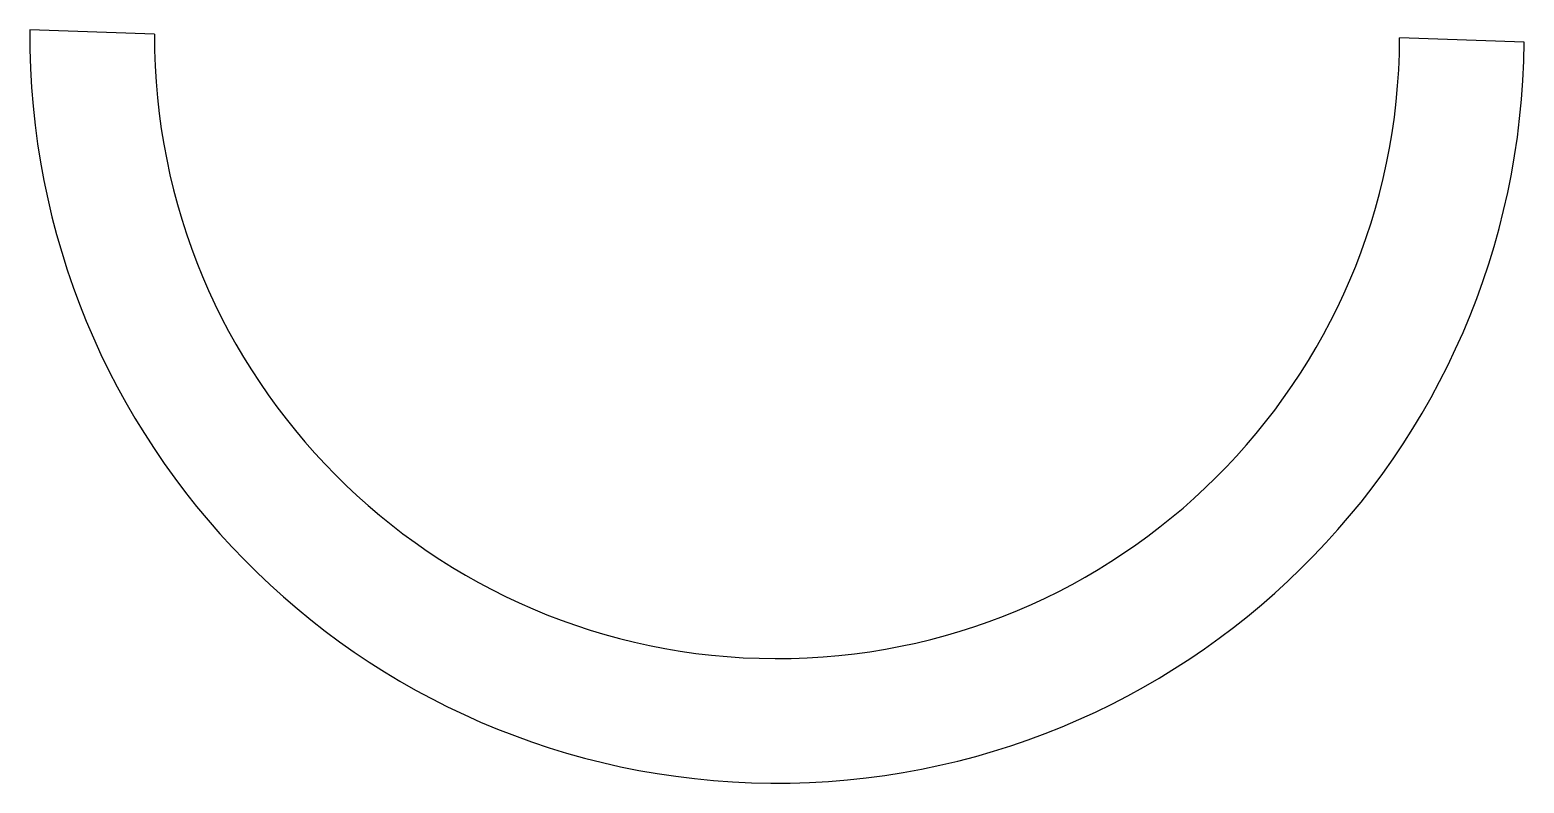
# Model space of a CAD drawing. Header units: millimetres. Extents: x 345 to 405, y -30 to 0.2.
import ezdxf

# ---------------------------------------------------------------- set-up
doc = ezdxf.new("R2010")
doc.units = ezdxf.units.MM
doc.layers.get('0').update_dxf_attribs({"linetype": 'CONTINUOUS'})

msp = doc.modelspace()

# ---------------------------------------------------------------- linework, layer by layer
for p, q in [((350, 0.077), (345.001, 0.244)), ((404.999, -0.244), (400, -0.077))]:
    msp.add_line(p, q)
for radius, start, end in [(30, 179.53414, 359.53414), (25, 179.82354, 359.82354)]:
    msp.add_arc((375, 0), radius, start, end)

doc.saveas('drawing.dxf')
